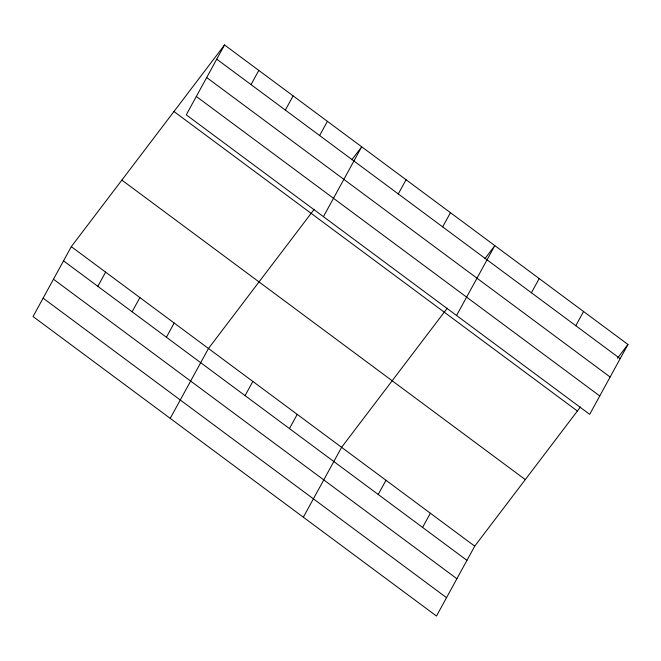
<?xml version="1.0" encoding="UTF-8"?>
<svg xmlns="http://www.w3.org/2000/svg" width="661" height="661" viewBox="0 0 661 661"><rect width="100%" height="100%" fill="white"/><g stroke="black" fill="none" stroke-linecap="round" stroke-linejoin="round"><path stroke-width="0.99" d="M224.525 44.956L186.27 114.84L589.695 414.34L627.95 344.464L224.525 44.956L71.305 246.66L33.05 316.536L436.475 616.044L474.73 546.16L580.474 406.961M97.828 286.32L105.595 272.117M251.04 84.616L258.815 70.413M132.117 311.777L139.892 297.574M285.337 110.073L293.112 95.878M166.407 337.234L174.182 323.031M319.627 135.53L327.402 121.335M170.216 418.372L208.471 348.487L314.215 209.289M323.436 216.668L361.691 146.792L351.826 159.78M245.074 395.633L252.849 381.438M398.294 193.937L406.069 179.734M289.452 428.584L297.227 414.381M442.672 226.88L450.447 212.677M303.341 517.208L341.605 447.323L447.34 308.125M456.561 315.504L494.816 245.628L484.951 258.616M378.208 494.469L385.974 480.274M531.419 292.773L539.194 278.57M422.577 527.42L430.352 513.217M575.797 325.716L583.572 311.513M617.465 358.262L627.95 344.464M216.75 59.16L620.175 358.659M206.695 77.535L610.12 377.034M196.325 96.465L599.75 395.964M173.967 111.519L577.392 411.026M121.872 180.098L525.297 479.597M71.305 246.66L474.73 546.16M63.53 260.855L466.955 560.363M53.475 279.231L456.9 578.739M43.114 298.161L446.53 597.668"/></g></svg>
